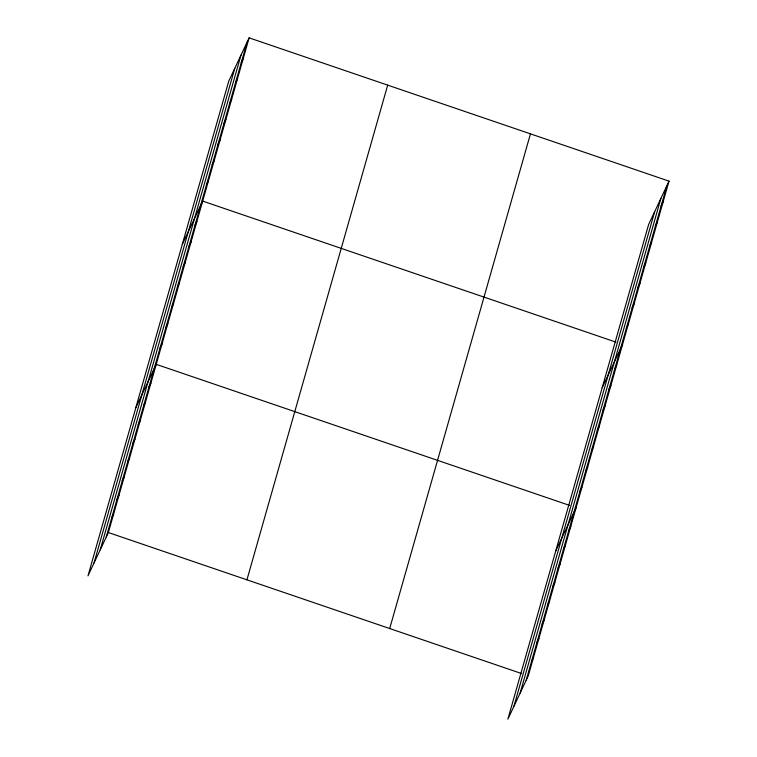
<?xml version="1.0" encoding="UTF-8"?>
<svg xmlns="http://www.w3.org/2000/svg" width="757" height="757" viewBox="0 0 757 757"><rect width="100%" height="100%" fill="white"/><g stroke="black" fill="none" stroke-linecap="round" stroke-linejoin="round"><path stroke-width="1.14" d="M94.019 563.028L234.774 68.338M100.246 549.8L241 55.11M106.283 536.959L247.047 42.269M249.129 37.85L228.737 81.169L87.982 575.859L108.365 532.54L249.129 37.85L669.018 181.141L528.263 675.831L507.871 719.15L648.635 224.46L669.018 181.141M246.933 579.824L387.688 85.134M389.694 628.537L530.458 133.857M513.918 706.309L654.673 211.619M520.144 693.09L660.899 198.4M526.181 680.25L666.936 185.56M241.237 62.68L243.319 58.261M235.427 83.081L237.509 78.662M229.626 103.491L231.708 99.072M223.817 123.893L225.898 119.474M218.016 144.303L220.088 139.884M212.206 164.704L214.288 160.285M206.396 185.115L208.478 180.696M182.286 244.416L202.677 201.097L615.971 342.136M194.786 225.927L196.867 221.508M188.976 246.328L191.057 241.909M183.175 266.738L185.257 262.319M177.365 287.14L179.447 282.721M171.565 307.55L173.646 303.131M165.755 327.951L167.836 323.532M159.945 348.362L162.026 343.943M135.834 407.663L156.226 364.344L569.519 505.383M148.826 387.452L150.908 383.033M143.508 406.14L145.59 401.721M138.19 424.828L140.272 420.409M132.872 443.517L134.954 439.098M127.555 462.205L129.636 457.786M122.237 480.894L124.318 476.475M116.919 499.582L119 495.163M111.601 518.271L113.682 513.852M661.135 205.97L663.217 201.542M655.325 226.371L657.407 221.952M649.525 246.782L651.597 242.354M643.715 267.183L645.797 262.764M637.905 287.594L639.987 283.165M632.104 307.995L634.186 303.576M626.294 328.406L628.376 323.977M602.184 387.707L622.566 344.388M614.684 369.217L616.766 364.789M608.874 389.618L610.956 385.199M603.074 410.029L605.155 405.601M597.264 430.43L599.345 426.011M591.454 450.841L593.535 446.412M585.653 471.242L587.735 466.823M579.843 491.653L581.925 487.224M555.733 550.954L576.124 507.635M568.725 530.742L570.806 526.323M563.407 549.431L565.488 545.012M558.089 568.119L560.171 563.7M552.771 586.807L554.853 582.388M547.453 605.496L549.535 601.077M542.135 624.184L544.217 619.765M536.817 642.873L538.899 638.454M531.499 661.561L533.581 657.142M108.365 532.54L521.668 673.579"/></g></svg>
